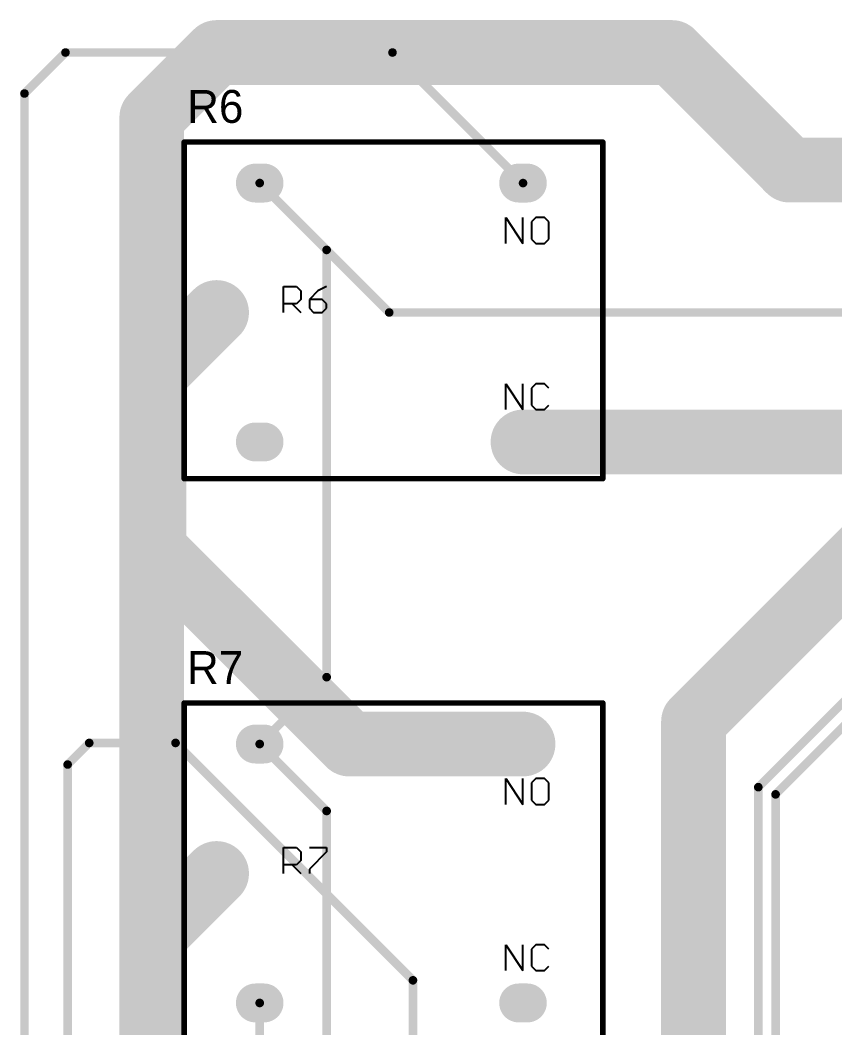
# Model space of a CAD drawing. Header units: millimetres. Extents: x 1.1 to 12.7, y 1.1 to 8.9.
# Drawn here: x 1.189 to 2.675, y 6.853 to 8.692 of the extents above; entities that cross this region are included whole.
import ezdxf

# ---------------------------------------------------------------- set-up
doc = ezdxf.new("R2010")
doc.units = ezdxf.units.MM
doc.header["$MEASUREMENT"] = 0
for name, color, linetype in [('BottomLayer', 5, 'Continuous'), ('BottomSolder', 6, 'Continuous'), ('Mechanical29', 56, 'Continuous'), ('MultiLayer', 9, 'Continuous'), ('PadHoleLayer', 156, 'Continuous'), ('TopLayer', 1, 'Continuous'), ('TopOverlay', 2, 'Continuous'), ('TopSolder', 216, 'Continuous')]:
    doc.layers.add(name, color=color, linetype=linetype)

# ---------------------------------------------------------------- blocks, each defined once
blk = doc.blocks.new('RELAYARP03F_22')
at = {"layer": 'BottomLayer', "const_width": 0.063}
for points in [[(-0.2323, 0.2362), (-0.248, 0.2362)], [(0.248, 0.2362), (0.2323, 0.2362)], [(-0.311, 0), (-0.3268, 0)], [(-0.2323, -0.2362), (-0.248, -0.2362)], [(0.248, -0.2362), (0.2323, -0.2362)]]:
    blk.add_lwpolyline(points, dxfattribs=at)
at = {"layer": 'BottomLayer', "const_width": 0.0315}
for points in [[(-0.2638, 0.2362, 1), (-0.2323, 0.2362, 1)], [(-0.248, 0.2362, 1), (-0.2165, 0.2362, 1)], [(0.2165, 0.2362, 1), (0.248, 0.2362, 1)], [(0.2323, 0.2362, 1), (0.2638, 0.2362, 1)], [(-0.3425, 0, 1), (-0.311, 0, 1)], [(-0.3268, 0, 1), (-0.2953, 0, 1)], [(-0.2638, -0.2362, 1), (-0.2323, -0.2362, 1)], [(-0.248, -0.2362, 1), (-0.2165, -0.2362, 1)], [(0.2165, -0.2362, 1), (0.248, -0.2362, 1)], [(0.2323, -0.2362, 1), (0.2638, -0.2362, 1)]]:
    blk.add_lwpolyline(points, format="xyb", close=True, dxfattribs=at)
at = {"layer": 'BottomSolder', "const_width": 0.071}
for points in [[(-0.2323, 0.2362), (-0.248, 0.2362)], [(0.248, 0.2362), (0.2323, 0.2362)], [(-0.311, 0), (-0.3268, 0)], [(-0.2323, -0.2362), (-0.248, -0.2362)], [(0.248, -0.2362), (0.2323, -0.2362)]]:
    blk.add_lwpolyline(points, dxfattribs=at)
at = {"layer": 'BottomSolder', "const_width": 0.0355}
for points in [[(-0.2658, 0.2362, 1), (-0.2303, 0.2362, 1)], [(-0.25, 0.2362, 1), (-0.2145, 0.2362, 1)], [(0.2145, 0.2362, 1), (0.25, 0.2362, 1)], [(0.2303, 0.2362, 1), (0.2658, 0.2362, 1)], [(-0.3445, 0, 1), (-0.309, 0, 1)], [(-0.3288, 0, 1), (-0.2933, 0, 1)], [(-0.2658, -0.2362, 1), (-0.2303, -0.2362, 1)], [(-0.25, -0.2362, 1), (-0.2145, -0.2362, 1)], [(0.2145, -0.2362, 1), (0.25, -0.2362, 1)], [(0.2303, -0.2362, 1), (0.2658, -0.2362, 1)]]:
    blk.add_lwpolyline(points, format="xyb", close=True, dxfattribs=at)
at = {"layer": 'Mechanical29'}
for p, q in [((0.2087, 0.126), (0.2087, 0.1732)), ((0.2087, 0.1732), (0.2401, 0.126)), ((0.2401, 0.126), (0.2401, 0.1732)), ((0.2638, 0.1732), (0.2559, 0.1653)), ((0.2795, 0.1732), (0.2638, 0.1732)), ((0.2874, 0.1653), (0.2795, 0.1732)), ((0.2559, 0.1653), (0.2559, 0.1339)), ((0.2874, 0.1339), (0.2874, 0.1653)), ((0.2559, 0.1339), (0.2638, 0.126)), ((0.2795, 0.126), (0.2874, 0.1339)), ((0.2638, 0.126), (0.2795, 0.126)), ((-0.1969, 0), (-0.1969, 0.0472)), ((-0.1969, 0.0472), (-0.1732, 0.0472)), ((-0.1732, 0.0472), (-0.1654, 0.0394)), ((-0.1654, 0.0394), (-0.1654, 0.0236)), ((-0.1496, 0.0472), (-0.1181, 0.0472)), ((-0.1181, 0.0394), (-0.1496, 0.0079)), ((-0.1181, 0.0472), (-0.1181, 0.0394)), ((-0.1654, 0.0236), (-0.1732, 0.0157)), ((-0.1732, 0.0157), (-0.1969, 0.0157)), ((-0.1811, 0.0157), (-0.1654, 0)), ((-0.1496, 0.0079), (-0.1496, 0)), ((0.2087, -0.1772), (0.2087, -0.1299)), ((0.2087, -0.1299), (0.2401, -0.1772)), ((0.2401, -0.1772), (0.2401, -0.1299)), ((0.2638, -0.1299), (0.2559, -0.1378)), ((0.2559, -0.1378), (0.2559, -0.1693)), ((0.2795, -0.1299), (0.2638, -0.1299)), ((0.2874, -0.1378), (0.2795, -0.1299)), ((0.2559, -0.1693), (0.2638, -0.1772)), ((0.2638, -0.1772), (0.2795, -0.1772)), ((0.2795, -0.1772), (0.2874, -0.1693))]:
    blk.add_line(p, q, dxfattribs=at)
at = {"layer": 'Mechanical29', "const_width": 0.01}
for points in [[(-0.378, 0.311), (0.3858, 0.311)], [(-0.378, -0.3031), (-0.378, 0.311)], [(0.3858, -0.3031), (0.3858, 0.311)], [(-0.378, -0.3031), (0.3858, -0.3031)]]:
    blk.add_lwpolyline(points, dxfattribs=at)
at = {"layer": 'Mechanical29', "const_width": 0.005}
for points in [[(-0.3805, 0.311, 1), (-0.3755, 0.311, 1)], [(-0.3805, 0.311, 1), (-0.3755, 0.311, 1)], [(0.3833, 0.311, 1), (0.3883, 0.311, 1)], [(0.3833, 0.311, 1), (0.3883, 0.311, 1)], [(-0.3805, -0.3031, 1), (-0.3755, -0.3031, 1)], [(-0.3805, -0.3031, 1), (-0.3755, -0.3031, 1)], [(0.3833, -0.3031, 1), (0.3883, -0.3031, 1)], [(0.3833, -0.3031, 1), (0.3883, -0.3031, 1)]]:
    blk.add_lwpolyline(points, format="xyb", close=True, dxfattribs=at)
at = {"layer": 'MultiLayer', "const_width": 0.063}
for points in [[(-0.2323, 0.2362), (-0.248, 0.2362)], [(0.248, 0.2362), (0.2323, 0.2362)], [(-0.311, 0), (-0.3268, 0)], [(-0.2323, -0.2362), (-0.248, -0.2362)], [(0.248, -0.2362), (0.2323, -0.2362)]]:
    blk.add_lwpolyline(points, dxfattribs=at)
at = {"layer": 'MultiLayer', "const_width": 0.0315}
for points in [[(-0.2638, 0.2362, 1), (-0.2323, 0.2362, 1)], [(-0.248, 0.2362, 1), (-0.2165, 0.2362, 1)], [(0.2165, 0.2362, 1), (0.248, 0.2362, 1)], [(0.2323, 0.2362, 1), (0.2638, 0.2362, 1)], [(-0.3425, 0, 1), (-0.311, 0, 1)], [(-0.3268, 0, 1), (-0.2953, 0, 1)], [(-0.2638, -0.2362, 1), (-0.2323, -0.2362, 1)], [(-0.248, -0.2362, 1), (-0.2165, -0.2362, 1)], [(0.2165, -0.2362, 1), (0.248, -0.2362, 1)], [(0.2323, -0.2362, 1), (0.2638, -0.2362, 1)]]:
    blk.add_lwpolyline(points, format="xyb", close=True, dxfattribs=at)
at = {"layer": 'PadHoleLayer', "const_width": 0.0295}
for points in [[(-0.2549, 0.2362, 1), (-0.2254, 0.2362, 1)], [(0.2254, 0.2362, 1), (0.2549, 0.2362, 1)], [(-0.3337, 0, 1), (-0.3041, 0, 1)], [(-0.2549, -0.2362, 1), (-0.2254, -0.2362, 1)], [(0.2254, -0.2362, 1), (0.2549, -0.2362, 1)]]:
    blk.add_lwpolyline(points, format="xyb", close=True, dxfattribs=at)
at = {"layer": 'TopLayer', "const_width": 0.063}
for points in [[(-0.2323, 0.2362), (-0.248, 0.2362)], [(0.248, 0.2362), (0.2323, 0.2362)], [(-0.311, 0), (-0.3268, 0)], [(-0.2323, -0.2362), (-0.248, -0.2362)], [(0.248, -0.2362), (0.2323, -0.2362)]]:
    blk.add_lwpolyline(points, dxfattribs=at)
at = {"layer": 'TopLayer', "const_width": 0.0315}
for points in [[(-0.2638, 0.2362, 1), (-0.2323, 0.2362, 1)], [(-0.248, 0.2362, 1), (-0.2165, 0.2362, 1)], [(0.2165, 0.2362, 1), (0.248, 0.2362, 1)], [(0.2323, 0.2362, 1), (0.2638, 0.2362, 1)], [(-0.3425, 0, 1), (-0.311, 0, 1)], [(-0.3268, 0, 1), (-0.2953, 0, 1)], [(-0.2638, -0.2362, 1), (-0.2323, -0.2362, 1)], [(-0.248, -0.2362, 1), (-0.2165, -0.2362, 1)], [(0.2165, -0.2362, 1), (0.248, -0.2362, 1)], [(0.2323, -0.2362, 1), (0.2638, -0.2362, 1)]]:
    blk.add_lwpolyline(points, format="xyb", close=True, dxfattribs=at)
at = {"layer": 'TopOverlay'}
for p, q in [((0.2087, 0.126), (0.2087, 0.1732)), ((0.2087, 0.1732), (0.2401, 0.126)), ((0.2401, 0.126), (0.2401, 0.1732)), ((0.2638, 0.1732), (0.2559, 0.1653)), ((0.2795, 0.1732), (0.2638, 0.1732)), ((0.2874, 0.1653), (0.2795, 0.1732)), ((0.2559, 0.1653), (0.2559, 0.1339)), ((0.2874, 0.1339), (0.2874, 0.1653)), ((0.2559, 0.1339), (0.2638, 0.126)), ((0.2795, 0.126), (0.2874, 0.1339)), ((0.2638, 0.126), (0.2795, 0.126)), ((0.2087, -0.1772), (0.2087, -0.1299)), ((0.2087, -0.1299), (0.2401, -0.1772)), ((0.2401, -0.1772), (0.2401, -0.1299)), ((0.2638, -0.1299), (0.2559, -0.1378)), ((0.2559, -0.1378), (0.2559, -0.1693)), ((0.2795, -0.1299), (0.2638, -0.1299)), ((0.2874, -0.1378), (0.2795, -0.1299)), ((0.2559, -0.1693), (0.2638, -0.1772)), ((0.2638, -0.1772), (0.2795, -0.1772)), ((0.2795, -0.1772), (0.2874, -0.1693))]:
    blk.add_line(p, q, dxfattribs=at)
at = {"layer": 'TopOverlay', "const_width": 0.01}
for points in [[(-0.378, -0.3031), (-0.378, 0.311)], [(-0.378, 0.311), (0.3858, 0.311)], [(0.3858, -0.3031), (0.3858, 0.311)], [(-0.378, -0.3031), (0.3858, -0.3031)]]:
    blk.add_lwpolyline(points, dxfattribs=at)
at = {"layer": 'TopOverlay', "const_width": 0.005}
for points in [[(-0.3805, 0.311, 1), (-0.3755, 0.311, 1)], [(-0.3805, 0.311, 1), (-0.3755, 0.311, 1)], [(0.3833, 0.311, 1), (0.3883, 0.311, 1)], [(0.3833, 0.311, 1), (0.3883, 0.311, 1)], [(-0.3805, -0.3031, 1), (-0.3755, -0.3031, 1)], [(-0.3805, -0.3031, 1), (-0.3755, -0.3031, 1)], [(0.3833, -0.3031, 1), (0.3883, -0.3031, 1)], [(0.3833, -0.3031, 1), (0.3883, -0.3031, 1)]]:
    blk.add_lwpolyline(points, format="xyb", close=True, dxfattribs=at)
at = {"layer": 'TopSolder', "const_width": 0.071}
for points in [[(-0.2323, 0.2362), (-0.248, 0.2362)], [(0.248, 0.2362), (0.2323, 0.2362)], [(-0.311, 0), (-0.3268, 0)], [(-0.2323, -0.2362), (-0.248, -0.2362)], [(0.248, -0.2362), (0.2323, -0.2362)]]:
    blk.add_lwpolyline(points, dxfattribs=at)
at = {"layer": 'TopSolder', "const_width": 0.0355}
for points in [[(-0.2658, 0.2362, 1), (-0.2303, 0.2362, 1)], [(-0.25, 0.2362, 1), (-0.2145, 0.2362, 1)], [(0.2145, 0.2362, 1), (0.25, 0.2362, 1)], [(0.2303, 0.2362, 1), (0.2658, 0.2362, 1)], [(-0.3445, 0, 1), (-0.309, 0, 1)], [(-0.3288, 0, 1), (-0.2933, 0, 1)], [(-0.2658, -0.2362, 1), (-0.2303, -0.2362, 1)], [(-0.25, -0.2362, 1), (-0.2145, -0.2362, 1)], [(0.2145, -0.2362, 1), (0.25, -0.2362, 1)], [(0.2303, -0.2362, 1), (0.2658, -0.2362, 1)]]:
    blk.add_lwpolyline(points, format="xyb", close=True, dxfattribs=at)
blk = doc.blocks.new('RELAYARP03F_23')
at = {"layer": 'BottomLayer', "const_width": 0.063}
for points in [[(-0.2323, 0.2362), (-0.248, 0.2362)], [(0.248, 0.2362), (0.2323, 0.2362)], [(-0.311, 0), (-0.3268, 0)], [(-0.2323, -0.2362), (-0.248, -0.2362)], [(0.248, -0.2362), (0.2323, -0.2362)]]:
    blk.add_lwpolyline(points, dxfattribs=at)
at = {"layer": 'BottomLayer', "const_width": 0.0315}
for points in [[(-0.2638, 0.2362, 1), (-0.2323, 0.2362, 1)], [(-0.248, 0.2362, 1), (-0.2165, 0.2362, 1)], [(0.2165, 0.2362, 1), (0.248, 0.2362, 1)], [(0.2323, 0.2362, 1), (0.2638, 0.2362, 1)], [(-0.3425, 0, 1), (-0.311, 0, 1)], [(-0.3268, 0, 1), (-0.2953, 0, 1)], [(-0.2638, -0.2362, 1), (-0.2323, -0.2362, 1)], [(-0.248, -0.2362, 1), (-0.2165, -0.2362, 1)], [(0.2165, -0.2362, 1), (0.248, -0.2362, 1)], [(0.2323, -0.2362, 1), (0.2638, -0.2362, 1)]]:
    blk.add_lwpolyline(points, format="xyb", close=True, dxfattribs=at)
at = {"layer": 'BottomSolder', "const_width": 0.071}
for points in [[(-0.2323, 0.2362), (-0.248, 0.2362)], [(0.248, 0.2362), (0.2323, 0.2362)], [(-0.311, 0), (-0.3268, 0)], [(-0.2323, -0.2362), (-0.248, -0.2362)], [(0.248, -0.2362), (0.2323, -0.2362)]]:
    blk.add_lwpolyline(points, dxfattribs=at)
at = {"layer": 'BottomSolder', "const_width": 0.0355}
for points in [[(-0.2658, 0.2362, 1), (-0.2303, 0.2362, 1)], [(-0.25, 0.2362, 1), (-0.2145, 0.2362, 1)], [(0.2145, 0.2362, 1), (0.25, 0.2362, 1)], [(0.2303, 0.2362, 1), (0.2658, 0.2362, 1)], [(-0.3445, 0, 1), (-0.309, 0, 1)], [(-0.3288, 0, 1), (-0.2933, 0, 1)], [(-0.2658, -0.2362, 1), (-0.2303, -0.2362, 1)], [(-0.25, -0.2362, 1), (-0.2145, -0.2362, 1)], [(0.2145, -0.2362, 1), (0.25, -0.2362, 1)], [(0.2303, -0.2362, 1), (0.2658, -0.2362, 1)]]:
    blk.add_lwpolyline(points, format="xyb", close=True, dxfattribs=at)
at = {"layer": 'Mechanical29'}
for p, q in [((0.2087, 0.126), (0.2087, 0.1732)), ((0.2087, 0.1732), (0.2401, 0.126)), ((0.2401, 0.126), (0.2401, 0.1732)), ((0.2638, 0.1732), (0.2559, 0.1653)), ((0.2795, 0.1732), (0.2638, 0.1732)), ((0.2874, 0.1653), (0.2795, 0.1732)), ((0.2559, 0.1653), (0.2559, 0.1339)), ((0.2874, 0.1339), (0.2874, 0.1653)), ((0.2559, 0.1339), (0.2638, 0.126)), ((0.2795, 0.126), (0.2874, 0.1339)), ((0.2638, 0.126), (0.2795, 0.126)), ((-0.1969, 0), (-0.1969, 0.0472)), ((-0.1969, 0.0472), (-0.1732, 0.0472)), ((-0.1732, 0.0472), (-0.1654, 0.0394)), ((-0.1654, 0.0394), (-0.1654, 0.0236)), ((-0.1339, 0.0394), (-0.1496, 0.0236)), ((-0.1181, 0.0472), (-0.1339, 0.0394)), ((-0.1654, 0.0236), (-0.1732, 0.0157)), ((-0.1496, 0.0236), (-0.1496, 0.0079)), ((-0.126, 0.0236), (-0.1496, 0.0236)), ((-0.1181, 0.0157), (-0.126, 0.0236)), ((-0.1732, 0.0157), (-0.1969, 0.0157)), ((-0.1811, 0.0157), (-0.1654, 0)), ((-0.1496, 0.0079), (-0.1418, 0)), ((-0.1418, 0), (-0.126, 0)), ((-0.126, 0), (-0.1181, 0.0079)), ((-0.1181, 0.0079), (-0.1181, 0.0157)), ((0.2087, -0.1772), (0.2087, -0.1299)), ((0.2087, -0.1299), (0.2401, -0.1772)), ((0.2401, -0.1772), (0.2401, -0.1299)), ((0.2638, -0.1299), (0.2559, -0.1378)), ((0.2559, -0.1378), (0.2559, -0.1693)), ((0.2795, -0.1299), (0.2638, -0.1299)), ((0.2874, -0.1378), (0.2795, -0.1299)), ((0.2559, -0.1693), (0.2638, -0.1772)), ((0.2638, -0.1772), (0.2795, -0.1772)), ((0.2795, -0.1772), (0.2874, -0.1693))]:
    blk.add_line(p, q, dxfattribs=at)
at = {"layer": 'Mechanical29', "const_width": 0.01}
for points in [[(-0.378, 0.311), (0.3858, 0.311)], [(-0.378, -0.3031), (-0.378, 0.311)], [(0.3858, -0.3031), (0.3858, 0.311)], [(-0.378, -0.3031), (0.3858, -0.3031)]]:
    blk.add_lwpolyline(points, dxfattribs=at)
at = {"layer": 'Mechanical29', "const_width": 0.005}
for points in [[(-0.3805, 0.311, 1), (-0.3755, 0.311, 1)], [(-0.3805, 0.311, 1), (-0.3755, 0.311, 1)], [(0.3833, 0.311, 1), (0.3883, 0.311, 1)], [(0.3833, 0.311, 1), (0.3883, 0.311, 1)], [(-0.3805, -0.3031, 1), (-0.3755, -0.3031, 1)], [(-0.3805, -0.3031, 1), (-0.3755, -0.3031, 1)], [(0.3833, -0.3031, 1), (0.3883, -0.3031, 1)], [(0.3833, -0.3031, 1), (0.3883, -0.3031, 1)]]:
    blk.add_lwpolyline(points, format="xyb", close=True, dxfattribs=at)
at = {"layer": 'MultiLayer', "const_width": 0.063}
for points in [[(-0.2323, 0.2362), (-0.248, 0.2362)], [(0.248, 0.2362), (0.2323, 0.2362)], [(-0.311, 0), (-0.3268, 0)], [(-0.2323, -0.2362), (-0.248, -0.2362)], [(0.248, -0.2362), (0.2323, -0.2362)]]:
    blk.add_lwpolyline(points, dxfattribs=at)
at = {"layer": 'MultiLayer', "const_width": 0.0315}
for points in [[(-0.2638, 0.2362, 1), (-0.2323, 0.2362, 1)], [(-0.248, 0.2362, 1), (-0.2165, 0.2362, 1)], [(0.2165, 0.2362, 1), (0.248, 0.2362, 1)], [(0.2323, 0.2362, 1), (0.2638, 0.2362, 1)], [(-0.3425, 0, 1), (-0.311, 0, 1)], [(-0.3268, 0, 1), (-0.2953, 0, 1)], [(-0.2638, -0.2362, 1), (-0.2323, -0.2362, 1)], [(-0.248, -0.2362, 1), (-0.2165, -0.2362, 1)], [(0.2165, -0.2362, 1), (0.248, -0.2362, 1)], [(0.2323, -0.2362, 1), (0.2638, -0.2362, 1)]]:
    blk.add_lwpolyline(points, format="xyb", close=True, dxfattribs=at)
at = {"layer": 'PadHoleLayer', "const_width": 0.0295}
for points in [[(-0.2549, 0.2362, 1), (-0.2254, 0.2362, 1)], [(0.2254, 0.2362, 1), (0.2549, 0.2362, 1)], [(-0.3337, 0, 1), (-0.3041, 0, 1)], [(-0.2549, -0.2362, 1), (-0.2254, -0.2362, 1)], [(0.2254, -0.2362, 1), (0.2549, -0.2362, 1)]]:
    blk.add_lwpolyline(points, format="xyb", close=True, dxfattribs=at)
at = {"layer": 'TopLayer', "const_width": 0.063}
for points in [[(-0.2323, 0.2362), (-0.248, 0.2362)], [(0.248, 0.2362), (0.2323, 0.2362)], [(-0.311, 0), (-0.3268, 0)], [(-0.2323, -0.2362), (-0.248, -0.2362)], [(0.248, -0.2362), (0.2323, -0.2362)]]:
    blk.add_lwpolyline(points, dxfattribs=at)
at = {"layer": 'TopLayer', "const_width": 0.0315}
for points in [[(-0.2638, 0.2362, 1), (-0.2323, 0.2362, 1)], [(-0.248, 0.2362, 1), (-0.2165, 0.2362, 1)], [(0.2165, 0.2362, 1), (0.248, 0.2362, 1)], [(0.2323, 0.2362, 1), (0.2638, 0.2362, 1)], [(-0.3425, 0, 1), (-0.311, 0, 1)], [(-0.3268, 0, 1), (-0.2953, 0, 1)], [(-0.2638, -0.2362, 1), (-0.2323, -0.2362, 1)], [(-0.248, -0.2362, 1), (-0.2165, -0.2362, 1)], [(0.2165, -0.2362, 1), (0.248, -0.2362, 1)], [(0.2323, -0.2362, 1), (0.2638, -0.2362, 1)]]:
    blk.add_lwpolyline(points, format="xyb", close=True, dxfattribs=at)
at = {"layer": 'TopOverlay'}
for p, q in [((0.2087, 0.126), (0.2087, 0.1732)), ((0.2087, 0.1732), (0.2401, 0.126)), ((0.2401, 0.126), (0.2401, 0.1732)), ((0.2638, 0.1732), (0.2559, 0.1653)), ((0.2795, 0.1732), (0.2638, 0.1732)), ((0.2874, 0.1653), (0.2795, 0.1732)), ((0.2559, 0.1653), (0.2559, 0.1339)), ((0.2874, 0.1339), (0.2874, 0.1653)), ((0.2559, 0.1339), (0.2638, 0.126)), ((0.2795, 0.126), (0.2874, 0.1339)), ((0.2638, 0.126), (0.2795, 0.126)), ((0.2087, -0.1772), (0.2087, -0.1299)), ((0.2087, -0.1299), (0.2401, -0.1772)), ((0.2401, -0.1772), (0.2401, -0.1299)), ((0.2638, -0.1299), (0.2559, -0.1378)), ((0.2559, -0.1378), (0.2559, -0.1693)), ((0.2795, -0.1299), (0.2638, -0.1299)), ((0.2874, -0.1378), (0.2795, -0.1299)), ((0.2559, -0.1693), (0.2638, -0.1772)), ((0.2638, -0.1772), (0.2795, -0.1772)), ((0.2795, -0.1772), (0.2874, -0.1693))]:
    blk.add_line(p, q, dxfattribs=at)
at = {"layer": 'TopOverlay', "const_width": 0.01}
for points in [[(-0.378, -0.3031), (-0.378, 0.311)], [(-0.378, 0.311), (0.3858, 0.311)], [(0.3858, -0.3031), (0.3858, 0.311)], [(-0.378, -0.3031), (0.3858, -0.3031)]]:
    blk.add_lwpolyline(points, dxfattribs=at)
at = {"layer": 'TopOverlay', "const_width": 0.005}
for points in [[(-0.3805, 0.311, 1), (-0.3755, 0.311, 1)], [(-0.3805, 0.311, 1), (-0.3755, 0.311, 1)], [(0.3833, 0.311, 1), (0.3883, 0.311, 1)], [(0.3833, 0.311, 1), (0.3883, 0.311, 1)], [(-0.3805, -0.3031, 1), (-0.3755, -0.3031, 1)], [(-0.3805, -0.3031, 1), (-0.3755, -0.3031, 1)], [(0.3833, -0.3031, 1), (0.3883, -0.3031, 1)], [(0.3833, -0.3031, 1), (0.3883, -0.3031, 1)]]:
    blk.add_lwpolyline(points, format="xyb", close=True, dxfattribs=at)
at = {"layer": 'TopSolder', "const_width": 0.071}
for points in [[(-0.2323, 0.2362), (-0.248, 0.2362)], [(0.248, 0.2362), (0.2323, 0.2362)], [(-0.311, 0), (-0.3268, 0)], [(-0.2323, -0.2362), (-0.248, -0.2362)], [(0.248, -0.2362), (0.2323, -0.2362)]]:
    blk.add_lwpolyline(points, dxfattribs=at)
at = {"layer": 'TopSolder', "const_width": 0.0355}
for points in [[(-0.2658, 0.2362, 1), (-0.2303, 0.2362, 1)], [(-0.25, 0.2362, 1), (-0.2145, 0.2362, 1)], [(0.2145, 0.2362, 1), (0.25, 0.2362, 1)], [(0.2303, 0.2362, 1), (0.2658, 0.2362, 1)], [(-0.3445, 0, 1), (-0.309, 0, 1)], [(-0.3288, 0, 1), (-0.2933, 0, 1)], [(-0.2658, -0.2362, 1), (-0.2303, -0.2362, 1)], [(-0.25, -0.2362, 1), (-0.2145, -0.2362, 1)], [(0.2145, -0.2362, 1), (0.25, -0.2362, 1)], [(0.2303, -0.2362, 1), (0.2658, -0.2362, 1)]]:
    blk.add_lwpolyline(points, format="xyb", close=True, dxfattribs=at)

msp = doc.modelspace()

# ---------------------------------------------------------------- linework, layer by layer
at = {"layer": 'BottomLayer'}
for points, const_width in [([(1.4291, 8.5147), (1.5472, 8.6328)], 0.1181), ([(1.5472, 8.6328), (2.378, 8.6328)], 0.1181), ([(2.378, 8.6328), (2.5925, 8.4182)], 0.1181), ([(1.4291, 4.1745), (1.4291, 8.5147)], 0.1181), ([(2.5925, 8.4182), (4.2677, 8.4182)], 0.1181), ([(1.626, 8.3946), (1.748, 8.2726)], 0.0157), ([(1.748, 8.2726), (1.8622, 8.1584)], 0.0157), ([(1.748, 7.493), (1.748, 8.2726)], 0.0157), ([(1.8622, 8.1584), (3.7146, 8.1584)], 0.0157), ([(1.626, 7.371), (1.748, 7.493)], 0.0157), ([(1.626, 7.371), (1.748, 7.2489)], 0.0157), ([(1.748, 6.5088), (1.748, 7.2489)], 0.0157)]:
    msp.add_lwpolyline(points, dxfattribs=dict(at, const_width=const_width))
for points, const_width in [([(1.5177, 8.6328, 1), (1.5768, 8.6328, 1)], 0.0591), ([(1.5177, 8.6328, 1), (1.5768, 8.6328, 1)], 0.0591), ([(2.3484, 8.6328, 1), (2.4075, 8.6328, 1)], 0.0591), ([(2.3484, 8.6328, 1), (2.4075, 8.6328, 1)], 0.0591), ([(1.3996, 8.5147, 1), (1.4587, 8.5147, 1)], 0.0591), ([(1.3996, 8.5147, 1), (1.4587, 8.5147, 1)], 0.0591), ([(2.563, 8.4182, 1), (2.622, 8.4182, 1)], 0.0591), ([(2.563, 8.4182, 1), (2.622, 8.4182, 1)], 0.0591), ([(1.622, 8.3946, 1), (1.6299, 8.3946, 1)], 0.00787), ([(1.7441, 8.2726, 1), (1.752, 8.2726, 1)], 0.00787), ([(1.7441, 8.2726, 1), (1.752, 8.2726, 1)], 0.00787), ([(1.7441, 8.2726, 1), (1.752, 8.2726, 1)], 0.00787), ([(1.8583, 8.1584, 1), (1.8661, 8.1584, 1)], 0.00787), ([(1.8583, 8.1584, 1), (1.8661, 8.1584, 1)], 0.00787), ([(1.7441, 7.493, 1), (1.752, 7.493, 1)], 0.00787), ([(1.7441, 7.493, 1), (1.752, 7.493, 1)], 0.00787), ([(1.622, 7.371, 1), (1.6299, 7.371, 1)], 0.00787), ([(1.622, 7.371, 1), (1.6299, 7.371, 1)], 0.00787), ([(1.7441, 7.2489, 1), (1.752, 7.2489, 1)], 0.00787), ([(1.7441, 7.2489, 1), (1.752, 7.2489, 1)], 0.00787)]:
    msp.add_lwpolyline(points, format="xyb", close=True, dxfattribs=dict(at, const_width=const_width))
at = {"layer": 'TopLayer'}
for points, const_width in [([(1.1969, 8.558), (1.2717, 8.6328)], 0.0157), ([(1.2717, 8.6328), (1.8681, 8.6328)], 0.0157), ([(1.8681, 8.6328), (2.1063, 8.3946)], 0.0157), ([(1.1969, 3.7214), (1.1969, 8.558)], 0.0157), ([(1.4331, 8.0442), (1.5472, 8.1584)], 0.1181), ([(1.4331, 7.7273), (1.4331, 8.0442)], 0.1181), ([(2.1063, 7.9222), (3.9547, 7.9222)], 0.1181), ([(2.4173, 7.4123), (2.7577, 7.7527)], 0.1181), ([(1.4331, 7.7273), (1.7894, 7.371)], 0.1181), ([(2.5354, 7.2923), (2.8524, 7.6092)], 0.0157), ([(2.5669, 7.2792), (2.8654, 7.5777)], 0.0157), ([(2.4173, 6.2253), (2.4173, 7.4123)], 0.1181), ([(1.7894, 7.371), (2.1063, 7.371)], 0.1181), ([(1.2756, 7.3336), (1.315, 7.373)], 0.0157), ([(1.315, 7.373), (1.4724, 7.373)], 0.0157), ([(1.4724, 7.373), (1.9055, 6.9399)], 0.0157), ([(1.2756, 3.7608), (1.2756, 7.3336)], 0.0157), ([(2.5354, 5.3131), (2.5354, 7.2923)], 0.0157), ([(2.5669, 5.3816), (2.5669, 7.2792)], 0.0157), ([(1.4331, 7.0206), (1.5472, 7.1348)], 0.1181), ([(1.4331, 6.747), (1.4331, 7.0206)], 0.1181), ([(1.9055, 6.8218), (1.9055, 6.9399)], 0.0157), ([(1.626, 6.7501), (1.626, 6.8986)], 0.0157)]:
    msp.add_lwpolyline(points, dxfattribs=dict(at, const_width=const_width))
for points, const_width in [([(1.2677, 8.6328, 1), (1.2756, 8.6328, 1)], 0.00787), ([(1.2677, 8.6328, 1), (1.2756, 8.6328, 1)], 0.00787), ([(1.8642, 8.6328, 1), (1.8721, 8.6328, 1)], 0.00787), ([(1.8642, 8.6328, 1), (1.8721, 8.6328, 1)], 0.00787), ([(1.1929, 8.558, 1), (1.2008, 8.558, 1)], 0.00787), ([(1.1929, 8.558, 1), (1.2008, 8.558, 1)], 0.00787), ([(2.1024, 8.3946, 1), (2.1102, 8.3946, 1)], 0.00787), ([(1.5177, 8.1584, 1), (1.5768, 8.1584, 1)], 0.0591), ([(1.4035, 8.0442, 1), (1.4626, 8.0442, 1)], 0.0591), ([(1.4035, 8.0442, 1), (1.4626, 8.0442, 1)], 0.0591), ([(2.0768, 7.9222, 1), (2.1358, 7.9222, 1)], 0.0591), ([(1.4035, 7.7273, 1), (1.4626, 7.7273, 1)], 0.0591), ([(1.4035, 7.7273, 1), (1.4626, 7.7273, 1)], 0.0591), ([(2.3878, 7.4123, 1), (2.4469, 7.4123, 1)], 0.0591), ([(2.3878, 7.4123, 1), (2.4469, 7.4123, 1)], 0.0591), ([(1.7598, 7.371, 1), (1.8189, 7.371, 1)], 0.0591), ([(1.7598, 7.371, 1), (1.8189, 7.371, 1)], 0.0591), ([(2.0768, 7.371, 1), (2.1358, 7.371, 1)], 0.0591), ([(1.311, 7.373, 1), (1.3189, 7.373, 1)], 0.00787), ([(1.311, 7.373, 1), (1.3189, 7.373, 1)], 0.00787), ([(1.4685, 7.373, 1), (1.4764, 7.373, 1)], 0.00787), ([(1.4685, 7.373, 1), (1.4764, 7.373, 1)], 0.00787), ([(1.2717, 7.3336, 1), (1.2795, 7.3336, 1)], 0.00787), ([(1.2717, 7.3336, 1), (1.2795, 7.3336, 1)], 0.00787), ([(2.5315, 7.2923, 1), (2.5394, 7.2923, 1)], 0.00787), ([(2.5315, 7.2923, 1), (2.5394, 7.2923, 1)], 0.00787), ([(2.563, 7.2792, 1), (2.5709, 7.2792, 1)], 0.00787), ([(2.563, 7.2792, 1), (2.5709, 7.2792, 1)], 0.00787), ([(1.5177, 7.1348, 1), (1.5768, 7.1348, 1)], 0.0591), ([(1.4035, 7.0206, 1), (1.4626, 7.0206, 1)], 0.0591), ([(1.4035, 7.0206, 1), (1.4626, 7.0206, 1)], 0.0591), ([(1.9016, 6.9399, 1), (1.9094, 6.9399, 1)], 0.00787), ([(1.9016, 6.9399, 1), (1.9094, 6.9399, 1)], 0.00787), ([(1.622, 6.8986, 1), (1.6299, 6.8986, 1)], 0.00787)]:
    msp.add_lwpolyline(points, format="xyb", close=True, dxfattribs=dict(at, const_width=const_width))

# ---------------------------------------------------------------- block references
for name, p in [('RELAYARP03F_23', (1.8661, 8.1584)), ('RELAYARP03F_22', (1.8661, 7.1348))]:
    msp.add_blockref(name, p)

# ---------------------------------------------------------------- texts
at = {"layer": 'TopOverlay'}
for s, p in [('R6', (1.4936, 8.5044)), ('R7', (1.4933, 7.4806))]:
    msp.add_text(s, height=0.06, dxfattribs=at).set_placement(p)

doc.saveas('drawing.dxf')
